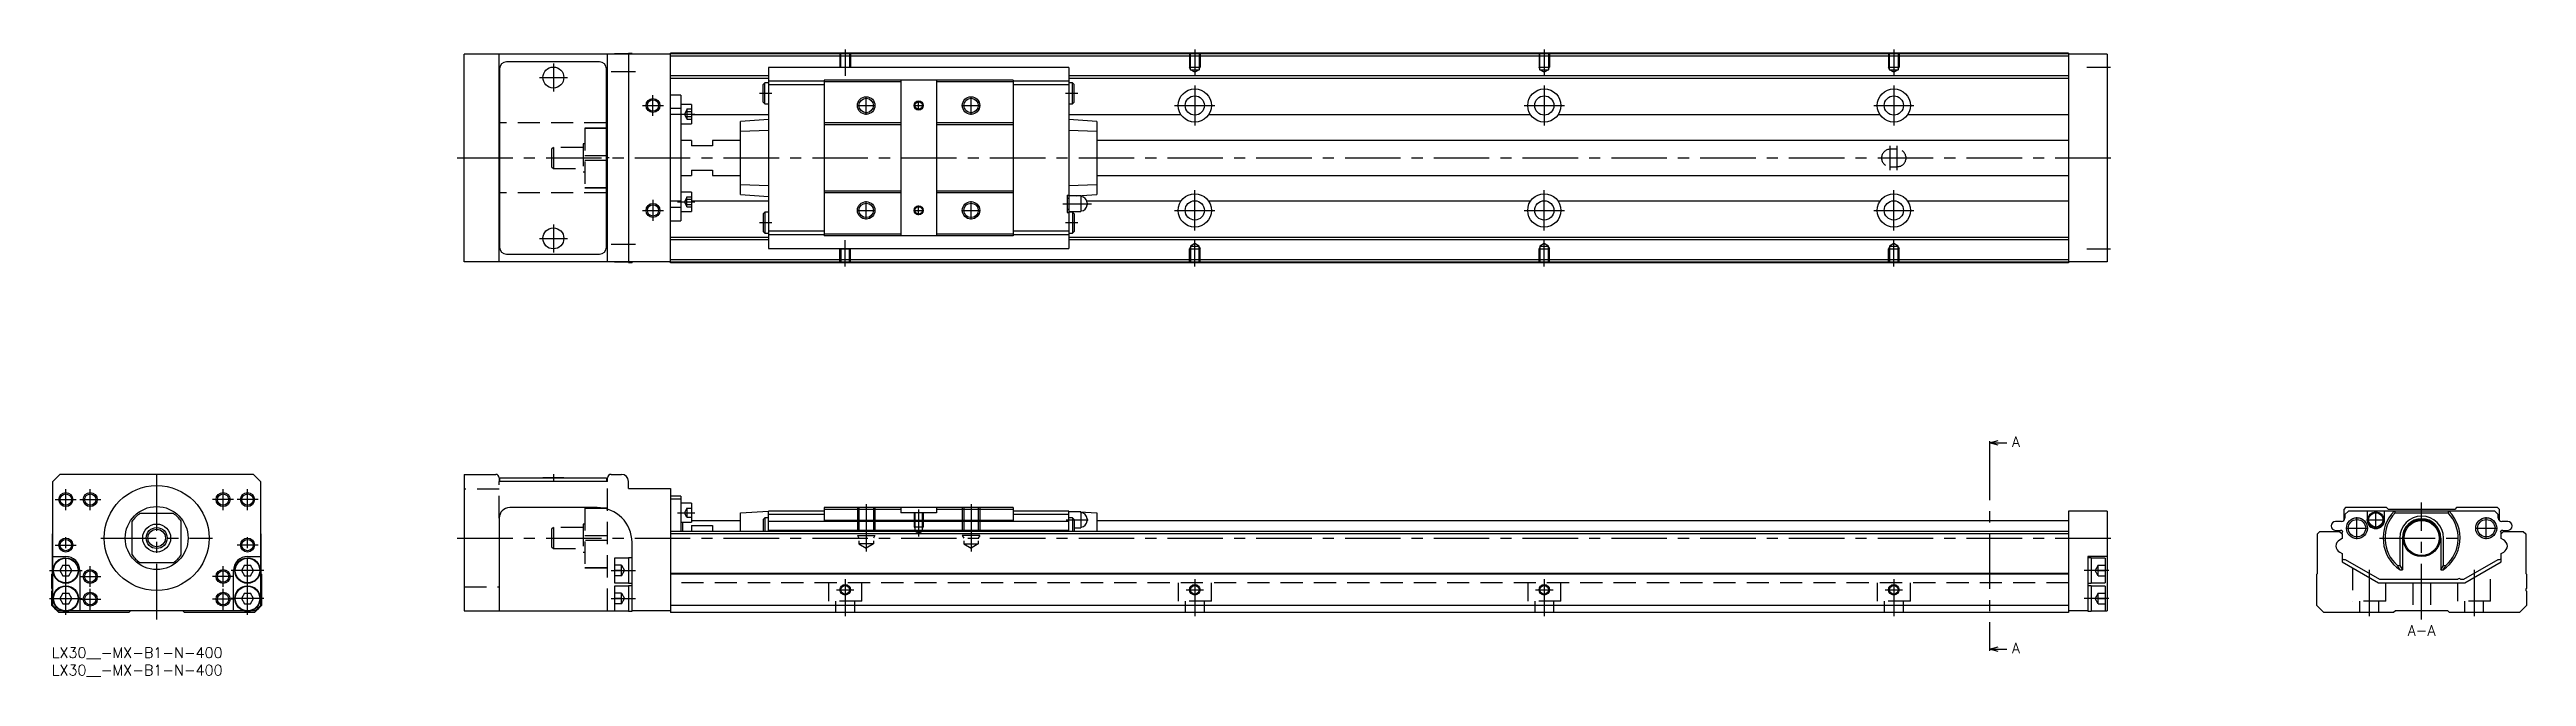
# Model space of a CAD drawing. Extents: x -1 to 708, y -8 to 171.
import ezdxf

# ---------------------------------------------------------------- set-up
doc = ezdxf.new("R2010")
doc.units = 0
doc.header["$LTSCALE"] = 0.5
doc.linetypes.add('CENTER', pattern=[50.8, 31.75, -6.35, 6.35, -6.35])
doc.linetypes.add('DASHED', pattern=[19.05, 12.7, -6.35])
for name, color, linetype in [('MSM_CENTER', 1, 'CENTER'), ('MSM_CONTINUOUS', 7, 'CONTINUOUS'), ('MSM_DASHED', 4, 'DASHED'), ('MSM_NARROW', 5, 'CONTINUOUS'), ('MSM_PART_NUMBER', 7, 'CONTINUOUS')]:
    doc.layers.add(name, color=color, linetype=linetype)
doc.styles.get("Standard").update_dxf_attribs({"font": 'txt.shx', "height": 3, "bigfont": 'bigfont.shx'})

# ---------------------------------------------------------------- blocks, each defined once
blk = doc.blocks.new('*U2')
at = {"layer": 'MSM_PART_NUMBER'}
blk.add_text('LX30__-MX-B1-N-400', height=3, dxfattribs=at).set_placement((0, -3))
blk = doc.blocks.new('*U3')
at = {"layer": 'MSM_PART_NUMBER'}
blk.add_text('LX30__-MX-B1-N-400', height=3, dxfattribs=at).set_placement((0, -8))

msp = doc.modelspace()

# ---------------------------------------------------------------- linework, layer by layer
at = {"layer": 'MSM_CENTER'}
for p, q in [((227, 171), (227, 163.49)), ((327, 171), (327, 163.49)), ((427, 171), (427, 163.49)), ((527, 171), (527, 163.49)), ((139.5, 163), (147.5, 163)), ((143.5, 167), (143.5, 159)), ((160, 164.7), (167, 164.7)), ((582.25, 166), (589, 166)), ((172, 152), (172, 158)), ((202.5, 158.5), (206, 158.5)), ((233, 152.37), (233, 157.62)), ((248, 153.63), (248, 156.36)), ((263, 152.37), (263, 157.62)), ((290, 158.5), (293.5, 158.5)), ((327, 160.75), (327, 149.25)), ((427, 160.75), (427, 149.25)), ((527, 160.75), (527, 149.25)), ((169, 155), (175, 155)), ((179, 152.55), (184, 152.55)), ((230.38, 155), (235.63, 155)), ((246.64, 155), (249.37, 155)), ((260.38, 155), (265.63, 155)), ((321.25, 155), (332.75, 155)), ((421.25, 155), (432.75, 155)), ((521.25, 155), (532.75, 155)), ((526, 136.5), (526, 143.5)), ((528, 136.5), (528, 143.5)), ((116, 140), (590, 140)), ((172, 128), (172, 122)), ((233, 122.37), (233, 127.62)), ((263, 122.37), (263, 127.62)), ((327, 119.25), (327, 130.75)), ((427, 119.25), (427, 130.75)), ((527, 119.25), (527, 130.75)), ((143.5, 121), (143.5, 113)), ((169, 125), (175, 125)), ((179, 127.44), (184, 127.44)), ((202.5, 121.5), (206, 121.5)), ((230.38, 125), (235.63, 125)), ((246.64, 125), (249.37, 125)), ((248, 123.63), (248, 126.36)), ((260.38, 125), (265.63, 125)), ((289.22, 126.9), (297.49, 126.9)), ((290, 121.5), (293.5, 121.5)), ((321.25, 125), (332.75, 125)), ((421.25, 125), (432.75, 125)), ((521.25, 125), (532.75, 125)), ((139.5, 117), (147.5, 117)), ((160, 115.3), (167, 115.3)), ((227, 109), (227, 116.51)), ((327, 109), (327, 116.51)), ((427, 109), (427, 116.51)), ((527, 109), (527, 116.51)), ((582.25, 114), (589, 114)), ((554.38, 58), (554.38, 0)), ((30, 8), (30, 51.5)), ((4, 39.3), (4, 45.3)), ((11, 39.3), (11, 45.3)), ((49, 39.3), (49, 45.3)), ((56, 39.3), (56, 45.3)), ((143.5, 49.61), (143.5, 47.5)), ((1, 42.3), (7, 42.3)), ((8, 42.3), (14, 42.3)), ((52, 42.3), (46, 42.3)), ((59, 42.3), (53, 42.3)), ((179, 38.55), (184, 38.55)), ((233, 41), (233, 27.41)), ((248, 39.5), (248, 31.69)), ((263, 41), (263, 27.41)), ((290.22, 36.5), (296.49, 36.5)), ((659.5, 30.95), (659.5, 37.25)), ((662.27, 36.5), (667.52, 36.5)), ((664.9, 33.88), (664.9, 39.12)), ((678, 8), (678, 41.5)), ((696.5, 30.95), (696.5, 37.25)), ((1, 29.3), (7, 29.3)), ((4, 9.35), (4, 32.3)), ((14, 31.3), (46, 31.3)), ((59, 29.3), (53, 29.3)), ((56, 9.35), (56, 32.3)), ((116, 31.3), (590, 31.3)), ((656.35, 34.1), (662.65, 34.1)), ((666, 31.3), (690, 31.3)), ((693.35, 34.1), (699.65, 34.1)), ((-0.65, 22), (8.65, 22)), ((11, 17.3), (11, 23.3)), ((49, 17.3), (49, 23.3)), ((60.65, 22), (51.35, 22)), ((160, 22), (167, 22)), ((588.5, 22), (581.5, 22)), ((663, 22.18), (663, 9)), ((693, 22.18), (693, 9)), ((8, 20.3), (14, 20.3)), ((11, 10.8), (11, 16.8)), ((52, 20.3), (46, 20.3)), ((49, 10.8), (49, 16.8)), ((224.5, 16.5), (229.5, 16.5)), ((227, 19.5), (227, 9)), ((324.5, 16.5), (329.5, 16.5)), ((327, 19.5), (327, 9)), ((424.5, 16.5), (429.5, 16.5)), ((427, 19.5), (427, 9)), ((524.5, 16.5), (529.5, 16.5)), ((527, 19.5), (527, 9)), ((-0.65, 14), (8.65, 14)), ((8, 13.8), (14, 13.8)), ((52, 13.8), (46, 13.8)), ((60.65, 14), (51.35, 14)), ((160, 14), (167, 14)), ((588.5, 14), (581.5, 14))]:
    msp.add_line(p, q, dxfattribs=at)
at = {"layer": 'MSM_CONTINUOUS'}
for p, q in [((118, 110.3), (118, 169.7)), ((177, 169.7), (118, 169.7)), ((128, 110.3), (128, 169.7)), ((128.1, 165.5), (128.1, 114.5)), ((156.7, 167.5), (130.1, 167.5)), ((158.7, 114.5), (158.7, 165.5)), ((159, 110.3), (159, 169.7)), ((161, 169.75), (161, 169.7)), ((165, 169.75), (161, 169.75)), ((166, 169.9), (165, 169.9)), ((165, 169.9), (165, 110.1)), ((166, 169.9), (166, 169.7)), ((577, 170), (177, 170)), ((177, 110), (177, 170)), ((577, 169.8), (177, 169.8)), ((577, 169.1), (177, 169.1)), ((205, 163.45), (177, 163.45)), ((291, 165.9), (205, 165.9)), ((205, 165.9), (205, 114.1)), ((291, 165.9), (291, 114.1)), ((577, 163.45), (291, 163.45)), ((577, 170), (577, 110)), ((588, 169.7), (577, 169.7)), ((588, 169.7), (588, 110.3)), ((128, 158.2), (128.1, 158.2)), ((158.7, 158.2), (159, 158.2)), ((205, 162.75), (177, 162.75)), ((180, 158), (177, 158)), ((180, 158), (180, 122)), ((204, 161.5), (203.5, 161)), ((203.5, 156), (203.5, 161)), ((203.5, 156), (204, 155.5)), ((205, 161.5), (204, 161.5)), ((204, 155.5), (204, 161.5)), ((221, 161.95), (205, 161.95)), ((221, 160.95), (205, 160.95)), ((275, 162.25), (221, 162.25)), ((221, 162.25), (221, 117.75)), ((242.9, 161.75), (221, 161.75)), ((242.9, 162.25), (242.9, 117.75)), ((253.1, 162.25), (253.1, 117.75)), ((275, 161.75), (253.1, 161.75)), ((275, 162.25), (275, 117.75)), ((291, 161.95), (275, 161.95)), ((291, 160.95), (275, 160.95)), ((577, 162.75), (291, 162.75)), ((292, 161.5), (291, 161.5)), ((292.5, 161), (292, 161.5)), ((292, 155.5), (292, 161.5)), ((292, 155.5), (292.5, 156)), ((292.5, 156), (292.5, 161)), ((128.1, 150), (128, 150)), ((159, 150), (158.7, 150)), ((180, 154.13), (177, 154.13)), ((180, 152.38), (177, 152.38)), ((183, 155.3), (180, 155.3)), ((180, 149.8), (183, 149.8)), ((183, 155.3), (183, 149.8)), ((205, 152.36), (183, 152.36)), ((205, 151), (197, 150.47)), ((197, 129.53), (197, 150.47)), ((204, 155.5), (205, 155.5)), ((242.9, 150), (221, 150)), ((242.9, 149.5), (221, 149.5)), ((275, 150), (253.1, 150)), ((275, 149.5), (253.1, 149.5)), ((291, 155.5), (292, 155.5)), ((323.05, 152.36), (291, 152.36)), ((299, 150.47), (291, 151)), ((299, 150.47), (299, 129.53)), ((423.05, 152.36), (330.95, 152.36)), ((523.05, 152.36), (430.95, 152.36)), ((577, 152.36), (530.95, 152.36)), ((159, 148.5), (158.7, 148.5)), ((159, 148.47), (158.7, 148.47)), ((183, 145), (180, 145)), ((183, 145), (183, 143.5)), ((189, 143.5), (183, 143.5)), ((189, 145), (189, 143.5)), ((197, 145), (189, 145)), ((205, 147.86), (197, 147.6)), ((299, 147.6), (291, 147.86)), ((577, 145), (299, 145)), ((158.7, 140.72), (159, 140.72)), ((159, 139.28), (158.7, 139.28)), ((180, 135), (183, 135)), ((183, 136.5), (189, 136.5)), ((183, 136.5), (183, 135)), ((189, 136.5), (189, 135)), ((189, 135), (197, 135)), ((299, 135), (577, 135)), ((128.1, 130), (128, 130)), ((159, 131.53), (158.7, 131.53)), ((159, 131.5), (158.7, 131.5)), ((159, 130), (158.7, 130)), ((180, 127.62), (177, 127.62)), ((183, 130.19), (180, 130.19)), ((183, 130.19), (183, 124.69)), ((205, 127.64), (183, 127.64)), ((197, 132.4), (205, 132.14)), ((197, 129.53), (205, 129)), ((242.9, 130.5), (221, 130.5)), ((242.9, 130), (221, 130)), ((275, 130.5), (253.1, 130.5)), ((275, 130), (253.1, 130)), ((290.5, 129.4), (290.5, 124.4)), ((290.5, 129.4), (291, 129.4)), ((291, 128.4), (290.5, 128.4)), ((291, 132.14), (299, 132.4)), ((294.45, 129.15), (291, 129.15)), ((293.26, 129.15), (299, 129.53)), ((294.45, 129.15), (294.45, 124.65)), ((323.05, 127.64), (296.14, 127.64)), ((423.05, 127.64), (330.95, 127.64)), ((523.05, 127.64), (430.95, 127.64)), ((577, 127.64), (530.95, 127.64)), ((128.1, 121.8), (128, 121.8)), ((159, 121.8), (158.7, 121.8)), ((180, 125.87), (177, 125.87)), ((177, 122), (180, 122)), ((180, 124.69), (183, 124.69)), ((204, 124.5), (203.5, 124)), ((203.5, 124), (203.5, 119)), ((204, 124.5), (204, 118.5)), ((205, 124.5), (204, 124.5)), ((290.5, 125.4), (291, 125.4)), ((290.5, 124.4), (291, 124.4)), ((291, 124.65), (294.45, 124.65)), ((292, 124.5), (291, 124.5)), ((292, 124.5), (292, 118.5)), ((292.5, 124), (292, 124.5)), ((292.5, 124), (292.5, 119)), ((296.2, 127.2), (296.2, 126.6)), ((205, 117.25), (177, 117.25)), ((205, 116.55), (177, 116.55)), ((203.5, 119), (204, 118.5)), ((204, 118.5), (205, 118.5)), ((221, 119.05), (205, 119.05)), ((221, 118.05), (205, 118.05)), ((205, 114.1), (291, 114.1)), ((242.9, 118.25), (221, 118.25)), ((275, 117.75), (221, 117.75)), ((275, 118.25), (253.1, 118.25)), ((291, 119.05), (275, 119.05)), ((291, 118.05), (275, 118.05)), ((291, 118.5), (292, 118.5)), ((577, 117.25), (291, 117.25)), ((577, 116.55), (291, 116.55)), ((292, 118.5), (292.5, 119)), ((177, 110.3), (118, 110.3)), ((130.1, 112.5), (156.7, 112.5)), ((161, 110.3), (161, 110.25)), ((161, 110.25), (165, 110.25)), ((165, 110.1), (166, 110.1)), ((166, 110.3), (166, 110.1)), ((577, 110.9), (177, 110.9)), ((577, 110.2), (177, 110.2)), ((577, 110), (177, 110)), ((588, 110.3), (577, 110.3)), ((554.38, 58.5), (556.88, 59.17)), ((554.38, 59), (554.38, 58)), ((556.88, 57.83), (554.38, 58.5)), ((554.38, 58.5), (559.38, 58.5)), ((2.3, 49.5), (0.3, 47.5)), ((0.3, 12), (0.3, 47.5)), ((57.7, 49.5), (2.3, 49.5)), ((59.7, 47.5), (57.7, 49.5)), ((59.7, 47.5), (59.7, 12)), ((118, 49.5), (118, 10.5)), ((118, 49.5), (127, 49.5)), ((128, 48.5), (128, 47.5)), ((159, 47.5), (128, 47.5)), ((128.1, 48.5), (128.1, 47.5)), ((128.1, 48.5), (158.7, 48.5)), ((140.5, 48.6), (146.5, 48.6)), ((140.5, 48.6), (140.5, 48.5)), ((146.5, 48.5), (146.5, 48.6)), ((158.7, 48.5), (158.7, 47.5)), ((159, 47.5), (159, 48.5)), ((160, 49.5), (163, 49.5)), ((165, 45.5), (165, 47.5)), ((165, 45.5), (177, 45.5)), ((177, 45.5), (177, 10)), ((180, 43.3), (177, 43.3)), ((180, 43.3), (180, 33.2)), ((23, 26.48), (23, 36.12)), ((34.82, 38.3), (25.18, 38.3)), ((37, 26.48), (37, 36.12)), ((128, 37), (128, 10.5)), ((156, 40), (131, 40)), ((180, 42.45), (177, 42.45)), ((183, 41.3), (180, 41.3)), ((180, 35.8), (183, 35.8)), ((180.5, 33.2), (180.5, 35.8)), ((183, 41.3), (183, 35.8)), ((183, 36.3), (197, 36.3)), ((197, 38.5), (205, 39)), ((197, 33.2), (197, 38.5)), ((204, 37.1), (203.5, 36.6)), ((203.5, 36.6), (203.5, 33.2)), ((205, 37.1), (204, 37.1)), ((204, 37.1), (204, 33.2)), ((221, 39), (205, 39)), ((205, 33.2), (205, 39)), ((221, 38), (205, 38)), ((291, 36), (205, 36)), ((221, 40), (221, 36.29)), ((275, 40), (221, 40)), ((242.9, 39.5), (221, 39.5)), ((275, 36.29), (221, 36.29)), ((242.9, 40), (242.9, 38.5)), ((253.1, 38.5), (242.9, 38.5)), ((253.1, 40), (253.1, 38.5)), ((275, 39.5), (253.1, 39.5)), ((275, 40), (275, 36.29)), ((291, 39), (275, 39)), ((291, 38), (275, 38)), ((291, 39), (299, 38.5)), ((291, 33.2), (291, 39)), ((294.45, 38.75), (291, 38.75)), ((292, 37.1), (291, 37.1)), ((292.5, 36.6), (292, 37.1)), ((292, 37.1), (292, 33.2)), ((292.5, 36.6), (292.5, 33.2)), ((294.45, 38.75), (294.45, 34.25)), ((296.2, 36.8), (296.2, 36.2)), ((299, 38.5), (299, 33.2)), ((299, 36.3), (577, 36.3)), ((577, 39), (577, 10)), ((588, 39), (577, 39)), ((588, 39), (588, 10.5)), ((655.05, 36), (653.35, 36)), ((656.25, 40), (655.75, 39.5)), ((655.75, 39.5), (655.75, 36.29)), ((657.05, 39), (656.05, 38)), ((656.05, 38), (656.05, 37)), ((668, 40), (656.25, 40)), ((698.95, 39), (657.05, 39)), ((662.4, 39), (662.4, 36.5)), ((667.4, 36.5), (667.4, 39)), ((668.5, 39.5), (668, 40)), ((687.5, 39.5), (668.5, 39.5)), ((670.14, 39), (670.4, 38.5)), ((670.4, 38.5), (685.6, 38.5)), ((685.6, 38.5), (685.86, 39)), ((688, 40), (687.5, 39.5)), ((699.75, 40), (688, 40)), ((699.95, 38), (698.95, 39)), ((700.25, 39.5), (699.75, 40)), ((699.95, 37), (699.95, 38)), ((700.25, 36.29), (700.25, 39.5)), ((702.65, 36), (700.95, 36)), ((0.2, 32.5), (0.3, 32.6)), ((0.2, 21.2), (0.2, 32.5)), ((59.7, 32.6), (59.8, 32.5)), ((59.8, 32.5), (59.8, 21.2)), ((166, 10.35), (166, 30)), ((577, 33.2), (177, 33.2)), ((577, 32.5), (177, 32.5)), ((183, 34.87), (189, 34.87)), ((183, 34.87), (183, 33.2)), ((189, 34.87), (189, 33.2)), ((291, 33.5), (205, 33.5)), ((292.5, 34.25), (294.45, 34.25)), ((648.2, 32.5), (648.9, 33.2)), ((648.2, 21.2), (648.2, 32.5)), ((648.9, 33.2), (654.55, 33.2)), ((653.35, 33.5), (654.75, 33.5)), ((655.25, 31.15), (654.5, 30.72)), ((654.55, 33.2), (655.25, 32.5)), ((655.2, 32.7), (655.2, 32.55)), ((655.25, 32.5), (655.25, 31.15)), ((671.74, 31.3), (671.74, 23.45)), ((672.5, 31.3), (672.5, 22.2)), ((683.5, 31.3), (683.5, 22.2)), ((684.26, 23.45), (684.26, 31.3)), ((700.75, 32.5), (701.45, 33.2)), ((700.75, 32.5), (701.45, 33.2)), ((700.75, 32.5), (700.8, 32.55)), ((700.75, 31.15), (700.75, 32.5)), ((700.75, 31.15), (700.75, 32.5)), ((701.4, 30.78), (700.75, 31.15)), ((701.4, 30.78), (700.75, 31.15)), ((700.8, 32.55), (700.8, 32.7)), ((701.25, 33.5), (702.65, 33.5)), ((701.45, 33.2), (707.1, 33.2)), ((707.1, 33.2), (707.8, 32.5)), ((707.8, 32.5), (707.8, 21.2)), ((0.3, 26), (4, 26)), ((3.13, 23.5), (2.27, 22)), ((2.27, 22), (3.13, 20.5)), ((3.13, 23.5), (4.87, 23.5)), ((5.73, 22), (4.87, 23.5)), ((4.87, 20.5), (5.73, 22)), ((8, 22), (8, 10.5)), ((25.18, 24.3), (34.82, 24.3)), ((52, 10.5), (52, 22)), ((55.13, 23.5), (54.27, 22)), ((54.27, 22), (55.13, 20.5)), ((55.13, 23.5), (56.87, 23.5)), ((56, 26), (59.7, 26)), ((57.73, 22), (56.87, 23.5)), ((56.87, 20.5), (57.73, 22)), ((165, 25.5), (161, 25.5)), ((161, 25.5), (161, 18.5)), ((166, 25.65), (165, 25.65)), ((165, 25.65), (165, 18.35)), ((588, 26), (582.5, 26)), ((582.5, 26), (582.5, 10.35)), ((583.5, 25.65), (582.5, 25.65)), ((583.5, 25.65), (583.5, 18.35)), ((587.5, 25.5), (583.5, 25.5)), ((587.5, 25.5), (587.5, 18.5)), ((654.6, 27.22), (655.25, 26.85)), ((655.25, 26.85), (655.25, 24.5)), ((655.25, 24.5), (665.64, 18.5)), ((655.7, 25.16), (656.1, 25.16)), ((656.1, 25.16), (665.91, 19.5)), ((671.07, 23.45), (671.74, 23.45)), ((671.74, 23.45), (672.5, 22.2)), ((671.82, 22.2), (672.5, 22.2)), ((683.5, 22.2), (684.26, 23.45)), ((683.5, 22.2), (684.18, 22.2)), ((684.26, 23.45), (684.93, 23.45)), ((690.09, 19.5), (699.9, 25.16)), ((690.36, 18.5), (700.75, 24.5)), ((699.9, 25.16), (700.3, 25.16)), ((700.75, 26.85), (701.5, 27.28)), ((700.75, 26.85), (701.5, 27.28)), ((700.75, 25.45), (700.75, 26.85)), ((700.75, 24.5), (700.75, 26.85)), ((0, 21), (0.2, 21.2)), ((0, 16.9), (0, 21)), ((0, 12), (0, 16.1)), ((3.13, 15.5), (2.27, 14)), ((3.13, 20.5), (4.87, 20.5)), ((3.13, 15.5), (4.87, 15.5)), ((5.73, 14), (4.87, 15.5)), ((55.13, 15.5), (54.27, 14)), ((55.13, 20.5), (56.87, 20.5)), ((55.13, 15.5), (56.87, 15.5)), ((57.73, 14), (56.87, 15.5)), ((59.8, 21.2), (60, 21)), ((60, 21), (60, 12)), ((161, 18.5), (165, 18.5)), ((165, 17.5), (161, 17.5)), ((161, 17.5), (161, 10.5)), ((165, 18.35), (166, 18.35)), ((166, 17.65), (165, 17.65)), ((165, 17.65), (165, 10.35)), ((577, 21.2), (177, 21.2)), ((577, 21), (177, 21)), ((582.5, 18.35), (583.5, 18.35)), ((583.5, 17.65), (582.5, 17.65)), ((583.5, 18.5), (587.5, 18.5)), ((583.5, 17.65), (583.5, 10.35)), ((587.5, 17.5), (583.5, 17.5)), ((587.5, 17.5), (587.5, 10.5)), ((648, 21), (648.2, 21.2)), ((648, 12), (648, 21)), ((665.64, 18.5), (690.36, 18.5)), ((665.91, 19.5), (688.35, 19.5)), ((689.15, 19.5), (690.09, 19.5)), ((707.8, 21.2), (708, 21)), ((708, 21), (708, 16.9)), ((708, 16.1), (708, 12)), ((2, 10), (0, 12)), ((1.8, 10.5), (0.3, 12)), ((2.96, 10.5), (1.8, 10.5)), ((22, 10), (2, 10)), ((2.27, 14), (3.13, 12.5)), ((3.13, 12.5), (4.87, 12.5)), ((4.87, 12.5), (5.73, 14)), ((54.96, 10.5), (5.04, 10.5)), ((22.5, 10.5), (22, 10)), ((38, 10), (37.5, 10.5)), ((58, 10), (38, 10)), ((54.27, 14), (55.13, 12.5)), ((55.13, 12.5), (56.87, 12.5)), ((56.87, 12.5), (57.73, 14)), ((58.2, 10.5), (57.04, 10.5)), ((60, 12), (58, 10)), ((59.7, 12), (58.2, 10.5)), ((118, 10.5), (165, 10.5)), ((165, 10.35), (166, 10.35)), ((177, 10.5), (166, 10.5)), ((577, 12), (177, 12)), ((577, 10), (177, 10)), ((582.5, 10.5), (577, 10.5)), ((582.5, 10.35), (583.5, 10.35)), ((583.5, 10.5), (588, 10.5)), ((650, 10), (648, 12)), ((670, 10), (650, 10)), ((670.5, 10.5), (670, 10)), ((685.5, 10.5), (670.5, 10.5)), ((686, 10), (685.5, 10.5)), ((706, 10), (686, 10)), ((708, 12), (706, 10)), ((554.38, -0.5), (556.88, 0.17)), ((554.38, 0), (554.38, -1)), ((556.88, -1.17), (554.38, -0.5)), ((554.38, -0.5), (559.38, -0.5))]:
    msp.add_line(p, q, dxfattribs=at)
for centre, radius in [((143.5, 163), 3), ((172, 155), 1.62), ((233, 155), 2.07), ((248, 155), 1.06), ((263, 155), 2.07), ((327, 155), 4.75), ((327, 155), 2.75), ((427, 155), 4.75), ((427, 155), 2.75), ((527, 155), 4.75), ((527, 155), 2.75), ((327, 125), 4.75), ((327, 125), 2.75), ((427, 125), 4.75), ((427, 125), 2.75), ((527, 125), 4.75), ((527, 125), 2.75), ((172, 125), 1.62), ((233, 125), 2.07), ((248, 125), 1.06), ((263, 125), 2.07), ((143.5, 117), 3), ((4, 42.3), 1.62), ((11, 42.3), 1.62), ((30, 31.3), 15), ((49, 42.3), 1.62), ((56, 42.3), 1.62), ((30, 31.3), 9), ((659.5, 34.1), 3), ((659.5, 34.1), 2.5), ((664.9, 36.5), 2.25), ((664.9, 36.5), 2.05), ((678, 31.3), 5.3), ((678, 31.3), 5), ((696.5, 34.1), 3), ((696.5, 34.1), 2.5), ((4, 29.3), 1.62), ((30, 31.3), 4), ((30, 31.3), 3), ((30, 31.3), 2.5), ((56, 29.3), 1.62), ((4, 22), 3.65), ((4, 22), 3.5), ((11, 20.3), 1.62), ((49, 20.3), 1.62), ((56, 22), 3.65), ((56, 22), 3.5), ((4, 14), 3.65), ((4, 14), 3.5), ((11, 13.8), 1.62), ((49, 13.8), 1.62), ((56, 14), 3.65), ((56, 14), 3.5), ((227, 16.5), 1.23), ((327, 16.5), 1.23), ((427, 16.5), 1.23), ((527, 16.5), 1.23)]:
    msp.add_circle(centre, radius, dxfattribs=at)
for centre, radius, start, end in [((130.1, 165.5), 2, 90, 180), ((156.7, 165.5), 2, 0, 90), ((294.45, 127.2), 1.75, 0, 90), ((294.45, 126.6), 1.75, 270, 0), ((130.1, 114.5), 2, 180, 270), ((156.7, 114.5), 2, 270, 0), ((127, 48.5), 1, 0, 90), ((160, 48.5), 1, 90, 180), ((163, 47.5), 2, 0, 90), ((30, 31.3), 8.5, 124.56032, 145.43968), ((30, 31.3), 8.5, 34.56032, 55.43968), ((131, 37), 3, 90, 180), ((156, 30), 10, 0, 90), ((294.45, 36.8), 1.75, 0, 90), ((294.45, 36.2), 1.75, 270, 0), ((653.35, 34.75), 1.25, 90, 270), ((655.05, 37), 1, 270, 0), ((664.9, 36.5), 2.5, 180, 0), ((678, 31.3), 11, 135.573, 235.81959), ((678, 31.3), 10.47, 136.57129, 228.55525), ((678, 31.3), 6.26, 0, 180), ((678, 31.3), 5.5, 0, 180), ((678, 31.3), 11, 304.18041, 44.427), ((678, 31.3), 10.47, 311.44475, 43.42871), ((700.95, 37), 1, 180, 270), ((702.65, 34.75), 1.25, 270, 90), ((655.65, 28.85), 2.2, 121.45533, 176.01903), ((655.65, 29.15), 2.2, 183.98097, 241.45517), ((654.75, 32.5), 1, 41.23398, 90), ((655.7, 32.7), 0.5, 113.32535, 180), ((701.25, 32.5), 1, 90, 138.76602), ((700.3, 32.7), 0.5, 0, 66.67465), ((700.35, 28.85), 2.2, 3.98097, 61.45517), ((700.35, 29.15), 2.2, 301.45533, 356.01903), ((4, 22), 4, 0, 90), ((30, 31.3), 8.5, 214.56032, 235.43968), ((30, 31.3), 8.5, 304.56032, 325.43968), ((56, 22), 4, 90, 180), ((655.7, 25.66), 0.5, 205.84193, 270), ((679, 27.35), 8.83, 206.14749, 215.62533), ((677, 27.35), 8.84, 324.37545, 333.85173), ((700.3, 25.66), 0.5, 270, 334.15807), ((-0.3, 16.5), 0.5, 306.8699, 53.1301), ((688.75, 19.2), 0.5, 36.8699, 143.1301), ((708.3, 16.5), 0.5, 126.8699, 233.1301), ((2.3, 12.5), 2, 216.8699, 233.1301), ((57.7, 12.5), 2, 306.8699, 323.1301)]:
    msp.add_arc(centre, radius, start, end, dxfattribs=at)
at = {"layer": 'MSM_DASHED'}
for p, q in [((225.5, 170), (225.5, 166)), ((225.56, 165.9), (225.5, 166)), ((225.5, 166), (228.5, 166)), ((225.77, 165.9), (225.77, 170)), ((228.23, 170), (228.23, 165.9)), ((228.44, 165.9), (228.5, 166)), ((228.5, 170), (228.5, 166)), ((325.5, 170), (325.5, 166)), ((325.77, 165.53), (325.5, 166)), ((325.5, 166), (328.5, 166)), ((325.77, 165.2), (325.77, 170)), ((325.77, 165.2), (328.23, 165.2)), ((327, 164.49), (325.77, 165.2)), ((328.23, 165.2), (327, 164.49)), ((328.23, 170), (328.23, 165.2)), ((328.23, 165.53), (328.5, 166)), ((328.5, 170), (328.5, 166)), ((425.5, 170), (425.5, 166)), ((425.77, 165.53), (425.5, 166)), ((425.5, 166), (428.5, 166)), ((425.77, 165.2), (425.77, 170)), ((425.77, 165.2), (428.23, 165.2)), ((427, 164.49), (425.77, 165.2)), ((428.23, 165.2), (427, 164.49)), ((428.23, 170), (428.23, 165.2)), ((428.23, 165.53), (428.5, 166)), ((428.5, 170), (428.5, 166)), ((525.5, 170), (525.5, 166)), ((525.77, 165.53), (525.5, 166)), ((525.5, 166), (528.5, 166)), ((525.77, 165.2), (525.77, 170)), ((525.77, 165.2), (528.23, 165.2)), ((527, 164.49), (525.77, 165.2)), ((528.23, 165.2), (527, 164.49)), ((528.23, 170), (528.23, 165.2)), ((528.23, 165.53), (528.5, 166)), ((528.5, 170), (528.5, 166)), ((158.7, 150), (128.1, 150)), ((181.7, 153.8), (180.98, 152.55)), ((181.7, 151.3), (180.98, 152.55)), ((181.7, 154), (183, 154)), ((181.7, 154), (181.7, 151.11)), ((181.7, 153.28), (183, 153.28)), ((181.7, 151.83), (183, 151.83)), ((181.7, 151.11), (183, 151.11)), ((143.5, 143), (143, 142.5)), ((143, 142.5), (143, 137.5)), ((143.5, 143), (143.5, 137)), ((152, 143), (143.5, 143)), ((152, 144), (152, 136)), ((152.5, 144), (152, 144)), ((152.5, 148.5), (152.5, 131.5)), ((158.7, 148.5), (152.5, 148.5)), ((158.7, 148.47), (152.5, 148.47)), ((528, 142.5), (526, 142.5)), ((143, 137.5), (143.5, 137)), ((143.5, 137), (152, 137)), ((152, 136), (152.5, 136)), ((152.5, 140.72), (158.7, 140.72)), ((158.7, 139.28), (152.5, 139.28)), ((159.5, 140), (159, 140)), ((526, 137.5), (528, 137.5)), ((158.7, 130), (128.1, 130)), ((152.5, 131.53), (158.7, 131.53)), ((152.5, 131.5), (158.7, 131.5)), ((181.7, 128.69), (180.98, 127.44)), ((181.7, 128.89), (183, 128.89)), ((181.7, 126), (181.7, 128.89)), ((181.7, 128.17), (183, 128.17)), ((181.7, 126.19), (180.98, 127.44)), ((181.7, 126.72), (183, 126.72)), ((181.7, 126), (183, 126)), ((225.56, 114.1), (225.5, 114)), ((225.5, 110), (225.5, 114)), ((225.5, 114), (228.5, 114)), ((225.77, 114.1), (225.77, 110)), ((228.23, 110), (228.23, 114.1)), ((228.44, 114.1), (228.5, 114)), ((228.5, 110), (228.5, 114)), ((325.77, 114.47), (325.5, 114)), ((325.5, 110), (325.5, 114)), ((325.5, 114), (328.5, 114)), ((327, 115.51), (325.77, 114.8)), ((325.77, 114.8), (325.77, 110)), ((325.77, 114.8), (328.23, 114.8)), ((328.23, 114.8), (327, 115.51)), ((328.23, 110), (328.23, 114.8)), ((328.23, 114.47), (328.5, 114)), ((328.5, 110), (328.5, 114)), ((425.77, 114.47), (425.5, 114)), ((425.5, 110), (425.5, 114)), ((425.5, 114), (428.5, 114)), ((427, 115.51), (425.77, 114.8)), ((425.77, 114.8), (425.77, 110)), ((425.77, 114.8), (428.23, 114.8)), ((428.23, 114.8), (427, 115.51)), ((428.23, 110), (428.23, 114.8)), ((428.23, 114.47), (428.5, 114)), ((428.5, 110), (428.5, 114)), ((525.77, 114.47), (525.5, 114)), ((525.5, 110), (525.5, 114)), ((525.5, 114), (528.5, 114)), ((527, 115.51), (525.77, 114.8)), ((525.77, 114.8), (525.77, 110)), ((525.77, 114.8), (528.23, 114.8)), ((528.23, 114.8), (527, 115.51)), ((528.23, 110), (528.23, 114.8)), ((528.23, 114.47), (528.5, 114)), ((528.5, 110), (528.5, 114)), ((128, 45.3), (118, 45.3)), ((128, 37), (128, 47.5)), ((159, 10.5), (159, 47.5)), ((152.5, 39.8), (152.5, 22.8)), ((159, 39.8), (152.5, 39.8)), ((159, 39.77), (152.5, 39.77)), ((181.7, 39.8), (180.98, 38.55)), ((181.7, 37.3), (180.98, 38.55)), ((181.7, 39.8), (183, 39.8)), ((181.7, 39.8), (181.7, 37.3)), ((181.7, 38.55), (183, 38.55)), ((181.7, 37.3), (183, 37.3)), ((230.5, 40), (230.5, 32)), ((230.93, 40), (230.93, 29.6)), ((235.07, 40), (235.07, 29.6)), ((235.5, 40), (235.5, 32)), ((246.7, 38.5), (246.7, 34.5)), ((246.94, 38.5), (246.94, 33.3)), ((249.06, 33.3), (249.06, 38.5)), ((249.3, 38.5), (249.3, 34.5)), ((260.5, 40), (260.5, 32)), ((260.93, 40), (260.93, 29.6)), ((265.07, 40), (265.07, 29.6)), ((265.5, 40), (265.5, 32)), ((143.5, 34.3), (143, 33.8)), ((143, 33.8), (143, 28.8)), ((143, 28.8), (143.5, 28.3)), ((143.5, 34.3), (143.5, 28.3)), ((152, 34.3), (143.5, 34.3)), ((152, 35.3), (152, 27.3)), ((152.5, 35.3), (152, 35.3)), ((152.5, 32.02), (159, 32.02)), ((159, 30.58), (152.5, 30.58)), ((230.5, 32), (230.93, 31.25)), ((230.5, 32), (235.5, 32)), ((235.07, 29.6), (230.93, 29.6)), ((230.93, 29.6), (233, 28.41)), ((235.07, 29.6), (233, 28.41)), ((235.5, 32), (235.07, 31.25)), ((246.7, 34.5), (246.94, 34.08)), ((246.7, 34.5), (249.3, 34.5)), ((246.94, 33.3), (248, 32.69)), ((249.06, 33.3), (246.94, 33.3)), ((248, 32.69), (249.06, 33.3)), ((249.3, 34.5), (249.06, 34.08)), ((265.5, 32), (260.5, 32)), ((260.5, 32), (260.93, 31.25)), ((260.93, 29.6), (265.07, 29.6)), ((260.93, 29.6), (263, 28.41)), ((265.07, 29.6), (263, 28.41)), ((265.5, 32), (265.07, 31.25)), ((143.5, 28.3), (152, 28.3)), ((152, 27.3), (152.5, 27.3)), ((152.5, 22.83), (159, 22.83)), ((152.5, 22.8), (159, 22.8)), ((163, 23.5), (161, 23.5)), ((163, 22), (161, 22)), ((163, 20.5), (163, 23.5)), ((163, 23.5), (163.87, 22)), ((163, 20.5), (163.87, 22)), ((585.5, 23.5), (584.63, 22)), ((585.5, 20.5), (584.63, 22)), ((585.5, 20.5), (585.5, 23.5)), ((585.5, 23.5), (587.5, 23.5)), ((585.5, 22), (587.5, 22)), ((658.25, 22.77), (658.25, 13.2)), ((697.75, 13.2), (697.75, 22.77)), ((118, 17.3), (128, 17.3)), ((163, 20.5), (161, 20.5)), ((163, 15.5), (161, 15.5)), ((163, 12.5), (163, 15.5)), ((163, 15.5), (163.87, 14)), ((577, 18.5), (177, 18.5)), ((222.25, 18.5), (222.25, 13.2)), ((231.75, 13.2), (231.75, 18.5)), ((322.25, 18.5), (322.25, 13.2)), ((331.75, 13.2), (331.75, 18.5)), ((422.25, 18.5), (422.25, 13.2)), ((431.75, 13.2), (431.75, 18.5)), ((522.25, 18.5), (522.25, 13.2)), ((531.75, 13.2), (531.75, 18.5)), ((585.5, 15.5), (584.63, 14)), ((585.5, 20.5), (587.5, 20.5)), ((585.5, 12.5), (585.5, 15.5)), ((585.5, 15.5), (587.5, 15.5)), ((667.75, 13.2), (667.75, 18.5)), ((675.5, 18.5), (675.5, 10.5)), ((680.5, 18.5), (680.5, 10.5)), ((688.25, 18.5), (688.25, 13.2)), ((163, 14), (161, 14)), ((163, 12.5), (161, 12.5)), ((163, 12.5), (163.87, 14)), ((231.75, 13.2), (222.25, 13.2)), ((224.25, 13.2), (224.25, 10)), ((229.75, 10), (229.75, 13.2)), ((331.75, 13.2), (322.25, 13.2)), ((324.25, 13.2), (324.25, 10)), ((329.75, 10), (329.75, 13.2)), ((431.75, 13.2), (422.25, 13.2)), ((424.25, 13.2), (424.25, 10)), ((429.75, 10), (429.75, 13.2)), ((531.75, 13.2), (522.25, 13.2)), ((524.25, 13.2), (524.25, 10)), ((529.75, 10), (529.75, 13.2)), ((585.5, 12.5), (584.63, 14)), ((585.5, 14), (587.5, 14)), ((585.5, 12.5), (587.5, 12.5)), ((667.75, 13.2), (658.25, 13.2)), ((660.25, 13.2), (660.25, 10)), ((665.75, 10), (665.75, 13.2)), ((697.75, 13.2), (688.25, 13.2)), ((690.25, 13.2), (690.25, 10)), ((695.75, 10), (695.75, 13.2))]:
    msp.add_line(p, q, dxfattribs=at)
for centre, start, end in [((526, 140), 90, 270), ((528, 140), 270, 90)]:
    msp.add_arc(centre, 2.5, start, end, dxfattribs=at)
at = {"layer": 'MSM_NARROW'}
for centre, radius in [((172, 155), 2), ((233, 155), 2.5), ((248, 155), 1.3), ((263, 155), 2.5), ((172, 125), 2), ((233, 125), 2.5), ((248, 125), 1.3), ((263, 125), 2.5), ((4, 42.3), 2), ((11, 42.3), 2), ((49, 42.3), 2), ((56, 42.3), 2), ((4, 29.3), 2), ((56, 29.3), 2), ((11, 20.3), 2), ((49, 20.3), 2), ((11, 13.8), 2), ((49, 13.8), 2), ((227, 16.5), 1.5), ((327, 16.5), 1.5), ((427, 16.5), 1.5), ((527, 16.5), 1.5)]:
    msp.add_circle(centre, radius, dxfattribs=at)

# ---------------------------------------------------------------- block references
at = {"layer": 'MSM_CONTINUOUS'}
for name in ['*U2', '*U3']:
    msp.add_blockref(name, (0, 0), dxfattribs=at)

# ---------------------------------------------------------------- texts
at = {"layer": 'MSM_PART_NUMBER'}
for s, p in [('A', (560.79, 57.37)), ('A', (560.79, -1.63)), ('A-A', (674.01, 3.36))]:
    msp.add_text(s, height=3, dxfattribs=at).set_placement(p)

doc.saveas('drawing.dxf')
